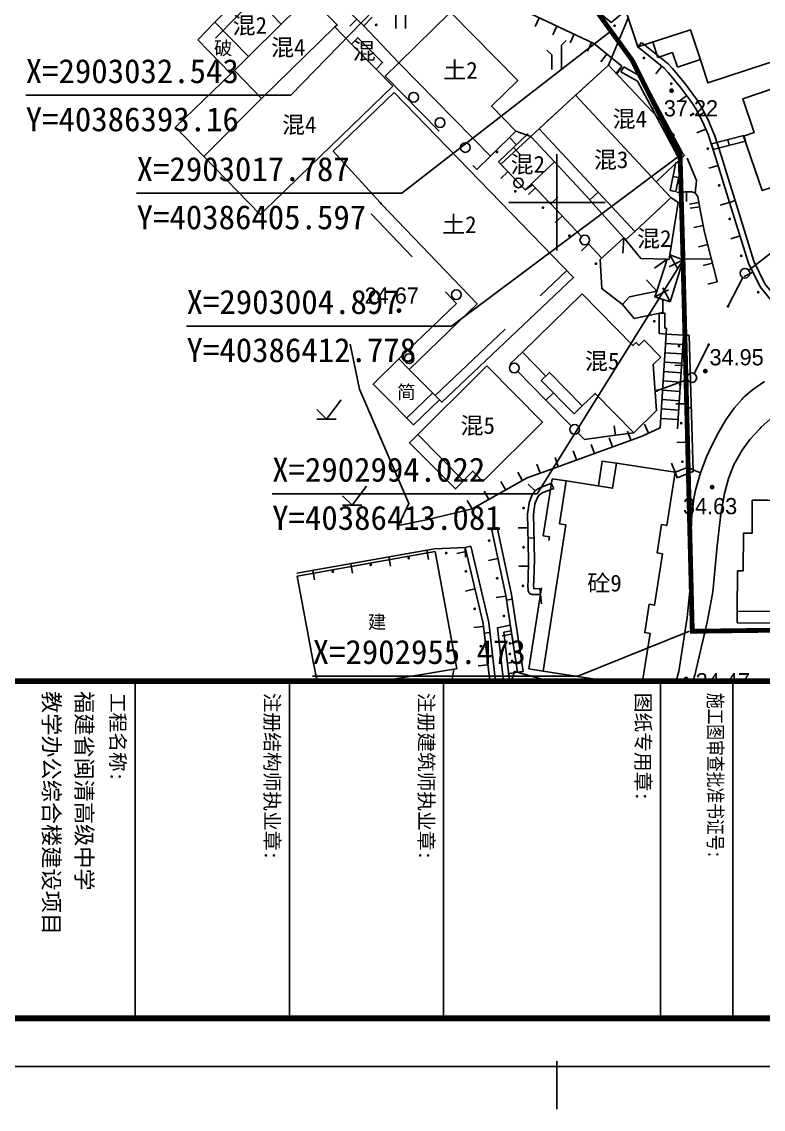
# Model space of a CAD drawing. Header units: metres. Extents: x 36500 to 80772748, y -35000 to 5806266.
# Drawn here: x 40386344.5 to 40386421.4, y 2902905.9 to 2903018.7 of the extents above; entities that cross this region are included whole.
import ezdxf
from ezdxf.enums import TextEntityAlignment as Align
from ezdxf.xclip import XClip

# ---------------------------------------------------------------- set-up
doc = ezdxf.new("R2010")
doc.units = ezdxf.units.M
doc.header["$LTSCALE"] = 10
doc.header["$XCLIPFRAME"] = 0
for name, pattern in [('2', [0]), ('213002', [0]), ('229', [1.5, 1, -0.5]), ('236', [1.5, 1, -0.5]), ('243432', [0]), ('251', [1.5, 1, -0.5]), ('DOTE', [2.42, 2, -0.2, 0.02, -0.2]), ('X1', [1.5, 1, -0.5])]:
    doc.linetypes.add(name, pattern=pattern)
for name, color, linetype in [('dx', 252, 'Continuous'), ('JZD', 7, 'Continuous'), ('PUB_TITLE', 4, 'Continuous'), ('TK', 7, 'Continuous'), ('图框', 3, 'Continuous'), ('坐标', 7, 'Continuous'), ('总平面-定位', 3, 'Continuous'), ('批量导出图层', 1, 'Continuous')]:
    doc.layers.add(name, color=color, linetype=linetype)
doc.styles.add('DMZD', font='')
doc.styles.add('HZ', font='')
doc.styles.add('JMHT', font='simhei.ttf')
doc.styles.add('JMST', font='')
doc.styles.add('JMXD', font='')
doc.styles.add('图框字型一', font='')
doc.styles.get('DMZD').set_extended_font_data('方正中等线简体')
doc.styles.get('HZ').set_extended_font_data('SimSun')
doc.styles.get('JMST').set_extended_font_data('宋体')
doc.styles.get('JMXD').set_extended_font_data('SimSun')
doc.styles.get('图框字型一').set_extended_font_data('SimSun')
doc.linetypes.add('120', pattern='A,0,[149,SSAAA.SHX,S=0.1,R=0,X=0,Y=0],-0.8', length=0.8)

# ---------------------------------------------------------------- blocks, each defined once
blk = doc.blocks.new('图框A1')
at = {"layer": '图框'}
for p, q in [((76100, 29600), (83100, 29600)), ((76100, 28100), (83100, 28100)), ((76100, 23600), (83100, 23600)), ((76100, 20400), (83100, 20400)), ((76100, 17200), (83100, 17200))]:
    blk.add_line(p, q, dxfattribs=at)
blk.add_lwpolyline([(0, 0), (84100, 0), (84100, 59400), (0, 59400)], close=True, dxfattribs=at)
at = {"layer": '图框', "const_width": 120}
blk.add_lwpolyline([(2500, 1000), (83100, 1000), (83100, 58400), (2500, 58400)], close=True, dxfattribs=at)
blk.add_lwpolyline([(76100, 58400), (76100, 1000)], dxfattribs=at)
at = {"layer": '图框', "style": '图框字型一', "width": 0.8}
blk.add_text('施工图审查批准书证号:', height=300, dxfattribs=at).set_placement((76342, 29090))
at = {"layer": '图框', "style": '图框字型一'}
for s, p in [('图纸专用章:', (76342, 27590)), ('注册建筑师执业章:', (76342, 23090)), ('注册结构师执业章:', (76342, 19890)), ('工程名称:', (76342, 16690))]:
    blk.add_text(s, height=300, dxfattribs=at).set_placement(p)
blk = doc.blocks.new('914100')
at = {"color": 0, "linetype": 'Continuous', "lineweight": -3, "flags": 128}
for points in [[(1.5, 2), (0, 0)], [(-1, 1), (0, 0)], [(-1, 0), (1, 0)]]:
    blk.add_lwpolyline(points, dxfattribs=at)
blk = doc.blocks.new('2120110')
at = {"color": 0, "style": 'JMHT'}
blk.add_text('简', height=1.4, dxfattribs=at).set_placement((0, 0), align=Align.MIDDLE_CENTER)
blk = doc.blocks.new('238400')
at = {"color": 0, "linetype": 'Continuous', "lineweight": -3}
blk.add_circle((0, 0), 0.5, dxfattribs=at)
blk = doc.blocks.new('6452110')
at = {"linetype": '2'}
h = blk.add_hatch(color=0, dxfattribs=at)
edge = h.paths.add_edge_path(flags=0)
edge.add_arc((0, 0.85), 0.15, 0, 360)
blk = doc.blocks.new('6452120')
at = {"color": 0, "linetype": 'Continuous', "flags": 128}
blk.add_lwpolyline([(0, 0), (0, 1)], dxfattribs=at)
blk = doc.blocks.new('5210030')
at = {"linetype": '2'}
h = blk.add_hatch(color=0, dxfattribs=at)
edge = h.paths.add_edge_path(flags=0)
edge.add_arc((3.85, 0), 0.15, 0, 360)
at = {"color": 0, "linetype": 'Continuous', "flags": 128}
blk.add_lwpolyline([(3.8, 0), (0.5, 0)], dxfattribs=at)
blk = doc.blocks.new('513200')
at = {"color": 0, "linetype": 'Continuous', "lineweight": -3}
blk.add_circle((0, 0), 0.5, dxfattribs=at)
blk = doc.blocks.new('gc200')
at = {"linetype": '2'}
h = blk.add_hatch(color=0, dxfattribs=at)
edge = h.paths.add_edge_path(flags=0)
edge.add_arc((0, 0), 0.25, 0, 360)
blk = doc.blocks.new('地形1')
at = {"layer": 'dx', "linetype": '2'}
h = blk.add_hatch(color=252, dxfattribs=at)
edge = h.paths.add_edge_path(flags=0)
edge.add_arc((40386405.98, 2903018.33), 0.15, 0, 360)
h = blk.add_hatch(color=252, dxfattribs=at)
edge = h.paths.add_edge_path(flags=0)
edge.add_arc((40386409.02, 2903014.98), 0.15, 0, 360)
h = blk.add_hatch(color=252, dxfattribs=at)
edge = h.paths.add_edge_path(flags=0)
edge.add_arc((40386411.86, 2903012.32), 0.15, 0, 360)
h = blk.add_hatch(color=252, dxfattribs=at)
edge = h.paths.add_edge_path(flags=0)
edge.add_arc((40386414.12, 2903009.17), 0.15, 0, 360)
h = blk.add_hatch(color=252, dxfattribs=at)
edge = h.paths.add_edge_path(flags=0)
edge.add_arc((40386415.65, 2903005.57), 0.15, 0, 360)
h = blk.add_hatch(color=252, dxfattribs=at)
edge = h.paths.add_edge_path(flags=0)
edge.add_arc((40386416.83, 2903001.76), 0.15, 0, 360)
h = blk.add_hatch(color=252, dxfattribs=at)
edge = h.paths.add_edge_path(flags=0)
edge.add_arc((40386417.92, 2902998.27), 0.15, 0, 360)
h = blk.add_hatch(color=252, dxfattribs=at)
edge = h.paths.add_edge_path(flags=0)
edge.add_arc((40386419.12, 2902994.45), 0.15, 0, 360)
h = blk.add_hatch(color=252, dxfattribs=at)
edge = h.paths.add_edge_path(flags=0)
edge.add_arc((40386420.88, 2902990.67), 0.15, 0, 360)
h = blk.add_hatch(color=252, dxfattribs=at)
edge = h.paths.add_edge_path(flags=0)
edge.add_arc((40386410.1, 2902987.66), 0.15, 0, 360)
h = blk.add_hatch(color=252, dxfattribs=at)
edge = h.paths.add_edge_path(flags=0)
edge.add_arc((40386412.66, 2902985.08), 0.15, 0, 360)
h = blk.add_hatch(color=252, dxfattribs=at)
edge = h.paths.add_edge_path(flags=0)
edge.add_arc((40386412.78, 2902981.08), 0.15, 0, 360)
h = blk.add_hatch(color=252, dxfattribs=at)
edge = h.paths.add_edge_path(flags=0)
edge.add_arc((40386412.89, 2902977.08), 0.15, 0, 360)
h = blk.add_hatch(color=252, dxfattribs=at)
edge = h.paths.add_edge_path(flags=0)
edge.add_arc((40386413.01, 2902973.08), 0.15, 0, 360)
h = blk.add_hatch(color=252, dxfattribs=at)
edge = h.paths.add_edge_path(flags=0)
edge.add_arc((40386396.54, 2902968.27), 0.15, 0, 360)
h = blk.add_hatch(color=252, dxfattribs=at)
edge = h.paths.add_edge_path(flags=0)
edge.add_arc((40386392.96, 2902964.89), 0.15, 0, 360)
h = blk.add_hatch(color=252, dxfattribs=at)
edge = h.paths.add_edge_path(flags=0)
edge.add_arc((40386396.53, 2902964.2), 0.15, 0, 360)
h = blk.add_hatch(color=252, dxfattribs=at)
edge = h.paths.add_edge_path(flags=0)
edge.add_arc((40386384.62, 2902963.06), 0.15, 0, 360)
h = blk.add_hatch(color=252, dxfattribs=at)
edge = h.paths.add_edge_path(flags=0)
edge.add_arc((40386388.51, 2902963.6), 0.15, 0, 360)
h = blk.add_hatch(color=252, dxfattribs=at)
edge = h.paths.add_edge_path(flags=0)
edge.add_arc((40386380.68, 2902962.37), 0.15, 0, 360)
h = blk.add_hatch(color=252, dxfattribs=at)
edge = h.paths.add_edge_path(flags=0)
edge.add_arc((40386376.74, 2902961.67), 0.15, 0, 360)
h = blk.add_hatch(color=252, dxfattribs=at)
edge = h.paths.add_edge_path(flags=0)
edge.add_arc((40386390.55, 2902961.7), 0.15, 0, 360)
h = blk.add_hatch(color=252, dxfattribs=at)
edge = h.paths.add_edge_path(flags=0)
edge.add_arc((40386393.79, 2902960.98), 0.15, 0, 360)
h = blk.add_hatch(color=252, dxfattribs=at)
edge = h.paths.add_edge_path(flags=0)
edge.add_arc((40386396.47, 2902960.19), 0.15, 0, 360)
h = blk.add_hatch(color=252, dxfattribs=at)
edge = h.paths.add_edge_path(flags=0)
edge.add_arc((40386391.46, 2902957.81), 0.15, 0, 360)
h = blk.add_hatch(color=252, dxfattribs=at)
edge = h.paths.add_edge_path(flags=0)
edge.add_arc((40386394.5, 2902957.07), 0.15, 0, 360)
h = blk.add_hatch(color=252, dxfattribs=at)
edge = h.paths.add_edge_path(flags=0)
edge.add_arc((40386392.1, 2902953.93), 0.15, 0, 360)
h = blk.add_hatch(color=252, dxfattribs=at)
edge = h.paths.add_edge_path(flags=0)
edge.add_arc((40386395.12, 2902954.22), 0.15, 0, 360)
h = blk.add_hatch(color=252, dxfattribs=at)
edge = h.paths.add_edge_path(flags=0)
edge.add_arc((40386395.11, 2902953.12), 0.15, 0, 360)
h = blk.add_hatch(color=252, dxfattribs=at)
edge = h.paths.add_edge_path(flags=0)
edge.add_arc((40386395.58, 2902950.25), 0.15, 0, 360)
at = {"layer": 'dx', "color": 252, "linetype": 'Continuous', "lineweight": -3, "flags": 128}
for points in [[(40386407.22, 2903019.97), (40386405.61, 2903018.67), (40386402.43, 2903021.32), (40386400.94, 2903022.24), (40386391.38, 2903030.45), (40386392.64, 2903032.17), (40386392.63, 2903032.61), (40386377.33, 2903048.29)], [(40386406.73, 2903014.12), (40386403.81, 2903016.49), (40386396.63, 2903019.88), (40386389.19, 2903022.39), (40386386.63, 2903022.56), (40386384.89, 2903022.02), (40386383.41, 2903021.9)], [(40386380.83, 2903019.22), (40386379.96, 2903018.31), (40386376.74, 2903021.41)], [(40386383.28, 2903018.05), (40386383.28, 2903019.55)], [(40386384.28, 2903018.05), (40386384.28, 2903020.55)], [(40386398.17, 2903019.15), (40386397.75, 2903018.25)], [(40386407.42, 2903019.23), (40386405.34, 2903014.23), (40386398.95, 2903008.39)], [(40386399.98, 2903018.3), (40386399.56, 2903017.39)], [(40386401.79, 2903017.44), (40386401.36, 2903016.54)], [(40386400.96, 2903016.8), (40386400.46, 2903016.3)], [(40386400.46, 2903013.8), (40386400.46, 2903016.3)], [(40386403.6, 2903016.59), (40386403.17, 2903015.69)], [(40386408.39, 2903016.13), (40386408.77, 2903016.59)], [(40386417.91, 2903000), (40386417.18, 2903002.33), (40386416.5, 2903004.58), (40386415.76, 2903006.82), (40386415.73, 2903006.91), (40386415.71, 2903006.97), (40386415.1, 2903008.39), (40386414.37, 2903009.76), (40386414.34, 2903009.82), (40386413.99, 2903010.37), (40386412.87, 2903011.9), (40386411.53, 2903013.48), (40386411.47, 2903013.55), (40386411.12, 2903013.93), (40386408.39, 2903016.13)], [(40386418.48, 2903000.18), (40386417.75, 2903002.51), (40386417.07, 2903004.77), (40386416.33, 2903007.02), (40386416.29, 2903007.12), (40386416.26, 2903007.2), (40386415.64, 2903008.65), (40386414.89, 2903010.06), (40386414.85, 2903010.13), (40386414.48, 2903010.71), (40386413.34, 2903012.27), (40386411.98, 2903013.88), (40386411.91, 2903013.96), (40386411.53, 2903014.37), (40386408.77, 2903016.59)], [(40386399.46, 2903015.3), (40386398.96, 2903015.8)], [(40386399.46, 2903013.8), (40386399.46, 2903015.3)], [(40386405.18, 2903015.38), (40386404.55, 2903014.6)], [(40386406.73, 2903014.12), (40386406.1, 2903013.34)], [(40386406.94, 2903014.08), (40386406.64, 2903013.56)], [(40386413.04, 2903005.11), (40386408.8, 2903013.01), (40386406.94, 2903014.08)], [(40386410.89, 2903014.12), (40386410.26, 2903013.34)], [(40386412.51, 2903004.83), (40386408.35, 2903012.58), (40386406.64, 2903013.56)], [(40386413.47, 2903011.08), (40386412.67, 2903010.49)], [(40386444.58, 2903010.13), (40386446.84, 2903011.01), (40386449.38, 2903003.06), (40386449.46, 2903000.59), (40386449.32, 2903000), (40386448.66, 2902997.17), (40386447.61, 2902995.15), (40386444.14, 2902991.69), (40386440.91, 2902989.82), (40386435.74, 2902988.02), (40386429.47, 2902985.85), (40386427.88, 2902985.8), (40386425.58, 2902986.57), (40386423.67, 2902988.04), (40386421.07, 2902991.22), (40386419.89, 2902993.67), (40386417.91, 2903000)], [(40386414.75, 2903009.05), (40386415.28, 2903009.33)], [(40386444.8, 2903009.57), (40386446.46, 2903010.22), (40386448.79, 2903002.96), (40386448.86, 2903000.65), (40386448.74, 2903000.14), (40386448.09, 2902997.38), (40386447.12, 2902995.51), (40386443.77, 2902992.17), (40386440.66, 2902990.37), (40386435.54, 2902988.59), (40386429.36, 2902986.44), (40386427.97, 2902986.4), (40386425.86, 2902987.11), (40386424.09, 2902988.48), (40386421.58, 2902991.55), (40386420.44, 2902993.89), (40386418.48, 2903000.18)], [(40386395.49, 2903005.68), (40386397.02, 2903007.13)], [(40386415.43, 2903007.6), (40386414.52, 2903007.21)], [(40386416.05, 2903006.08), (40386419.4, 2903006.94)], [(40386416.2, 2903005.5), (40386416.05, 2903006.08)], [(40386416.2, 2903005.5), (40386419.55, 2903006.36)], [(40386419.55, 2903006.36), (40386419.4, 2903006.94)], [(40386395.69, 2903002.36), (40386393.94, 2903004.2), (40386395.49, 2903005.68)], [(40386395.49, 2903005.68), (40386396.18, 2903004.95)], [(40386413.04, 2903005.11), (40386412.51, 2903004.83)], [(40386411.74, 2903001.24), (40386412.32, 2903004.14)], [(40386412.91, 2903004.02), (40386412.32, 2903004.14)], [(40386412.33, 2903001.13), (40386412.91, 2903004.02)], [(40386416.73, 2903003.82), (40386415.77, 2903003.53)], [(40386399.35, 2902999.83), (40386399.2, 2903000), (40386397.47, 2903001.83), (40386396.7, 2903001.3), (40386396.33, 2903001.68)], [(40386399.35, 2902999.83), (40386400.08, 2903000.52)], [(40386412.33, 2903001.13), (40386411.74, 2903001.24)], [(40386414.72, 2903000), (40386414.6, 2903000.59), (40386414.42, 2903000.9), (40386414.36, 2903000.96), (40386414.35, 2903000.96), (40386414.32, 2903000.99), (40386413.99, 2903001.1), (40386413.32, 2903001.09), (40386412.45, 2903001.02), (40386412.43, 2903001.02)], [(40386413.43, 2903001.09), (40386413.45, 2903000.09)], [(40386402.57, 2902996.43), (40386399.35, 2902999.83)], [(40386414.72, 2903000), (40386413.74, 2902999.8)], [(40386414.81, 2902999.55), (40386413.82, 2902999.4)], [(40386416.63, 2902991.76), (40386416.59, 2902991.91), (40386415.31, 2902996.9), (40386414.88, 2902999.03), (40386414.8, 2902999.57), (40386414.8, 2902999.63), (40386414.72, 2903000)], [(40386417.91, 2903000), (40386416.95, 2902999.7)], [(40386417.91, 2903000), (40386418.48, 2903000.18)], [(40386417.91, 2903000), (40386418.48, 2903000.18)], [(40386421.53, 2902981.42), (40386420.29, 2902980.54), (40386419.43, 2902979.8), (40386419.3, 2902979.67), (40386419.2, 2902979.57), (40386418.4, 2902978.65), (40386417.52, 2902977.42), (40386416.61, 2902975.87), (40386415.75, 2902974.11), (40386415.64, 2902973.86), (40386415.6, 2902973.77), (40386414.9, 2902971.92), (40386414.38, 2902970.13), (40386414.21, 2902969.27), (40386414.19, 2902969.17), (40386414.16, 2902968.99), (40386413.96, 2902967.14), (40386413.89, 2902964.15), (40386413.82, 2902960.02), (40386413.81, 2902959.83), (40386413.8, 2902959.66), (40386413.5, 2902956.92), (40386412.64, 2902951.3)], [(40386415.17, 2902997.58), (40386414.19, 2902997.38)], [(40386404.66, 2902994.22), (40386403.21, 2902995.75)], [(40386406.85, 2902994.72), (40386406.93, 2902996.32)], [(40386419, 2902996.51), (40386418.04, 2902996.21)], [(40386415.64, 2902995.64), (40386414.67, 2902995.39)], [(40386410.11, 2902993.17), (40386411.42, 2902994.09)], [(40386411.65, 2902993.32), (40386413.08, 2902994.02)], [(40386412.51, 2902993.15), (40386411.7, 2902994.54)], [(40386416.13, 2902993.7), (40386415.16, 2902993.45)], [(40386420.33, 2902992.75), (40386419.43, 2902992.31)], [(40386409.29, 2902991.97), (40386410.36, 2902990.79)], [(40386416.63, 2902991.76), (40386415.67, 2902991.5)], [(40386411.59, 2902990.92), (40386410.17, 2902990.19)], [(40386410.99, 2902991.11), (40386411.73, 2902989.69)], [(40386422.13, 2902977.5), (40386421.2, 2902976.66), (40386421.07, 2902976.54), (40386421, 2902976.47), (40386420.01, 2902975.37), (40386419.2, 2902974.26), (40386418.51, 2902973.08), (40386418.43, 2902972.92), (40386418.39, 2902972.84), (40386418.28, 2902972.59), (40386417.79, 2902971.34), (40386417.37, 2902969.78), (40386416.99, 2902967.64), (40386416.64, 2902964.34), (40386416.21, 2902959.92), (40386416.17, 2902959.65), (40386416.13, 2902959.38), (40386416.1, 2902959.2), (40386415.57, 2902956.42), (40386414.29, 2902950.92), (40386414.25, 2902950.75)], [(40386410.59, 2902988.48), (40386411.19, 2902988.49)], [(40386411.33, 2902986.33), (40386410.62, 2902986.38), (40386410.59, 2902988.48)], [(40386411.37, 2902986.93), (40386411.21, 2902986.94), (40386411.19, 2902988.49)], [(40386411.33, 2902986.33), (40386411.37, 2902986.93)], [(40386410.71, 2902976.6), (40386411.33, 2902986.33)], [(40386411.33, 2902986.33), (40386411.26, 2902985.33)], [(40386411.33, 2902986.33), (40386413.13, 2902986.21)], [(40386412.26, 2902971.98), (40386413.53, 2902972.46), (40386413.13, 2902986.21)], [(40386412.47, 2902971.42), (40386414.14, 2902972.05), (40386413.73, 2902986.23)], [(40386412.51, 2902976.49), (40386413.13, 2902986.21)], [(40386413.13, 2902986.21), (40386413.73, 2902986.23)], [(40386396.42, 2902984.46), (40386395.16, 2902983.23), (40386395.27, 2902983.11)], [(40386411.27, 2902985.36), (40386413.07, 2902985.24)], [(40386411.14, 2902983.41), (40386412.94, 2902983.3)], [(40386411.21, 2902984.38), (40386413, 2902984.27)], [(40386395.87, 2902982.5), (40386398.86, 2902979.46)], [(40386411.08, 2902982.44), (40386412.88, 2902982.32)], [(40386413.22, 2902983.09), (40386412.22, 2902983.06)], [(40386411.02, 2902981.47), (40386412.82, 2902981.35)], [(40386398.86, 2902979.46), (40386399.57, 2902980.17)], [(40386410.96, 2902980.49), (40386412.76, 2902980.38)], [(40386398.86, 2902979.46), (40386401.54, 2902976.73)], [(40386410.9, 2902979.52), (40386412.69, 2902979.41)], [(40386413.34, 2902979.09), (40386412.34, 2902979.07)], [(40386410.84, 2902978.55), (40386412.63, 2902978.43)], [(40386413.35, 2902978.66), (40386413.95, 2902978.67)], [(40386391.19, 2902968.18), (40386396.91, 2902971.39), (40386399.43, 2902972.32), (40386408.83, 2902975.74), (40386410.71, 2902976.6)], [(40386406.07, 2902975.82), (40386405.94, 2902976.81)], [(40386409.51, 2902976.05), (40386409.1, 2902976.96)], [(40386410.77, 2902977.57), (40386412.57, 2902977.46)], [(40386402.14, 2902976.12), (40386402.85, 2902975.4), (40386406.07, 2902975.82)], [(40386405.78, 2902974.63), (40386405.43, 2902975.57)], [(40386406.07, 2902975.82), (40386407.97, 2902976.07)], [(40386407.66, 2902975.31), (40386407.31, 2902976.25)], [(40386403.9, 2902973.94), (40386403.56, 2902974.88)], [(40386413.45, 2902975.1), (40386412.45, 2902975.07)], [(40386400.14, 2902972.58), (40386399.8, 2902973.52)], [(40386402.02, 2902973.26), (40386401.68, 2902974.2)], [(40386398.26, 2902971.89), (40386397.91, 2902972.82)], [(40386412.26, 2902971.98), (40386411.9, 2902972.91)], [(40386394.68, 2902970.14), (40386394.19, 2902971.01)], [(40386396.42, 2902971.11), (40386395.93, 2902971.99)], [(40386412.26, 2902971.98), (40386412.47, 2902971.42)], [(40386392.93, 2902969.16), (40386392.44, 2902970.03)], [(40386398.28, 2902959.31), (40386398.22, 2902959.3), (40386397.43, 2902959.29), (40386397.16, 2902959.41), (40386397.14, 2902959.44), (40386397.11, 2902959.46), (40386397, 2902959.68), (40386396.97, 2902960.26), (40386397, 2902960.68), (40386397, 2902960.7), (40386397.01, 2902960.79), (40386397.06, 2902962.91), (40386397.03, 2902964.46), (40386397.03, 2902964.53), (40386397.02, 2902964.62), (40386396.96, 2902967.64), (40386397.1, 2902968.76), (40386397.12, 2902968.85), (40386397.14, 2902968.9), (40386397.39, 2902969.58), (40386397.7, 2902970.03), (40386397.77, 2902970.09), (40386397.78, 2902970.1), (40386397.82, 2902970.14), (40386398.28, 2902970.41), (40386399.38, 2902970.83), (40386399.41, 2902970.84)], [(40386397.73, 2902970.05), (40386397.03, 2902970.76)], [(40386398.22, 2902959.91), (40386398.18, 2902959.9), (40386397.59, 2902959.89), (40386397.57, 2902960.26), (40386397.6, 2902960.63), (40386397.6, 2902960.65), (40386397.61, 2902960.76), (40386397.66, 2902962.91), (40386397.63, 2902964.47), (40386397.63, 2902964.55), (40386397.62, 2902964.63), (40386397.56, 2902967.61), (40386397.69, 2902968.66), (40386397.7, 2902968.7), (40386397.71, 2902968.72), (40386397.93, 2902969.3), (40386398.16, 2902969.64), (40386398.18, 2902969.65), (40386398.54, 2902969.87), (40386399.61, 2902970.27), (40386399.66, 2902970.3)], [(40386399.41, 2902970.84), (40386399.66, 2902970.3)], [(40386391.19, 2902968.18), (40386390.7, 2902969.06)], [(40386393.21, 2902966.14), (40386393.8, 2902966.26)], [(40386395.91, 2902951.22), (40386394.68, 2902959.2), (40386393.21, 2902966.14)], [(40386396.5, 2902951.31), (40386395.27, 2902959.31), (40386393.8, 2902966.26)], [(40386396.99, 2902966.22), (40386395.99, 2902966.2)], [(40386390.48, 2902964.17), (40386387.3, 2902964.05), (40386373, 2902961.51)], [(40386390.48, 2902964.17), (40386391.07, 2902964.31)], [(40386390.49, 2902929.97), (40386392.89, 2902937.01), (40386391.05, 2902937.59), (40386393.22, 2902948.56), (40386392.33, 2902956.28), (40386390.48, 2902964.17)], [(40386390.48, 2902964.17), (40386390.52, 2902963.18)], [(40386391.06, 2902929.78), (40386393.66, 2902937.39), (40386391.75, 2902938), (40386393.83, 2902948.53), (40386392.92, 2902956.38), (40386391.07, 2902964.31)], [(40386397.01, 2902965.15), (40386397.61, 2902965.17)], [(40386382.56, 2902963.21), (40386382.74, 2902962.22)], [(40386386.5, 2902963.91), (40386386.67, 2902962.92)], [(40386390.58, 2902963.77), (40386389.61, 2902963.54)], [(40386393.87, 2902963.04), (40386392.89, 2902962.83)], [(40386378.62, 2902962.51), (40386378.8, 2902961.52)], [(40386397.05, 2902962.22), (40386396.05, 2902962.24)], [(40386374.68, 2902961.81), (40386374.86, 2902960.82)], [(40386391.49, 2902959.87), (40386390.52, 2902959.64)], [(40386398.28, 2902959.31), (40386398.22, 2902959.91)], [(40386394.69, 2902959.13), (40386393.7, 2902958.98)], [(40386394.75, 2902958.71), (40386395.35, 2902958.81)], [(40386398.28, 2902959.31), (40386398.38, 2902958.32)], [(40386392.37, 2902955.97), (40386391.37, 2902955.86)], [(40386392.45, 2902955.29), (40386393.04, 2902955.36)], [(40386395.13, 2902956.11), (40386393.82, 2902955.85), (40386394.53, 2902949.74)], [(40386395.3, 2902955.17), (40386394.31, 2902955.02)], [(40386395.25, 2902955.52), (40386394.48, 2902955.37), (40386395.13, 2902949.81)], [(40386395.25, 2902955.52), (40386395.13, 2902956.11)], [(40386395.25, 2902955.52), (40386395.43, 2902954.54)], [(40386392.82, 2902952), (40386391.83, 2902951.88)], [(40386394.85, 2902952.17), (40386395.84, 2902952.29)], [(40386395.91, 2902951.22), (40386394.92, 2902951.07)], [(40386395.91, 2902951.22), (40386396.5, 2902951.31)], [(40386412.64, 2902951.3), (40386412.62, 2902951.21), (40386411.6, 2902947.39), (40386411.44, 2902946.86), (40386411.39, 2902946.69), (40386410.44, 2902943.99), (40386408.65, 2902939.5), (40386408.24, 2902938.5), (40386408.17, 2902938.34), (40386405.5, 2902931.85), (40386404.94, 2902930.33), (40386404.88, 2902930.16), (40386404.83, 2902930.02), (40386403.96, 2902927.24), (40386403.28, 2902924.56), (40386403.02, 2902923.14), (40386402.99, 2902922.93), (40386402.73, 2902920.47), (40386402.27, 2902913.04), (40386402.25, 2902912.84), (40386402.24, 2902912.79), (40386402.23, 2902912.69), (40386402.23, 2902912.68), (40386402.22, 2902912.62), (40386401.73, 2902909.36)], [(40386414.25, 2902950.75), (40386414.22, 2902950.66), (40386412.85, 2902947.12), (40386412.61, 2902946.42), (40386412.59, 2902946.37), (40386412.1, 2902944.9), (40386412.1, 2902944.89), (40386412.08, 2902944.84), (40386411.68, 2902943.82), (40386411.68, 2902943.8), (40386411.64, 2902943.69), (40386410.91, 2902941.46), (40386409.88, 2902938.03), (40386409.84, 2902937.91), (40386409.78, 2902937.74), (40386408.8, 2902935.24), (40386406.68, 2902930.12), (40386406.5, 2902929.62), (40386406.45, 2902929.49), (40386405.65, 2902926.94), (40386404.96, 2902924.23), (40386404.7, 2902922.85), (40386404.67, 2902922.65), (40386404.42, 2902920.22), (40386403.97, 2902912.88), (40386403.94, 2902912.68), (40386403.94, 2902912.63), (40386403.92, 2902912.48), (40386403.92, 2902912.46), (40386403.91, 2902912.39), (40386403.42, 2902909.17), (40386403.41, 2902909.11)]]:
    blk.add_lwpolyline(points, dxfattribs=at)
for points in [[(40386436.95, 2903022.24), (40386437.81, 2903019.66), (40386425.31, 2903015.53), (40386421.76, 2903014.4), (40386415.67, 2903012.39), (40386415.03, 2903014.39), (40386413.85, 2903017.92), (40386408.39, 2903016.13), (40386407.26, 2903019.56), (40386435.96, 2903029.02), (40386436.9, 2903026.2), (40386437.49, 2903024.4), (40386436.36, 2903024.03)], [(40386374.29, 2903021.37), (40386371.4, 2903018.51), (40386367.9, 2903022.15), (40386370.75, 2903025.06)], [(40386367.9, 2903022.15), (40386371.4, 2903018.51), (40386367.98, 2903015.13), (40386364.52, 2903018.69)], [(40386366.53, 2903013.7), (40386367.98, 2903015.13), (40386371.4, 2903018.51), (40386374.29, 2903021.37), (40386377.21, 2903018.41), (40386376.97, 2903018.21), (40386369.35, 2903010.77)], [(40386383.59, 2903014.48), (40386388.95, 2903019.74), (40386395.93, 2903012.64), (40386393.21, 2903009.97), (40386395.75, 2903007.39), (40386393.1, 2903004.8)], [(40386376.97, 2903018.21), (40386378.7, 2903016.43), (40386381.23, 2903013.84), (40386382.96, 2903012.07), (40386374.42, 2903003.78), (40386370.52, 2903000), (40386369.21, 2902998.73), (40386363.35, 2903004.77), (40386369.35, 2903010.77)], [(40386381.23, 2903013.84), (40386378.7, 2903016.43), (40386379.33, 2903017.08), (40386381.91, 2903014.53)], [(40386410.3, 2903002.14), (40386401.94, 2903011.12), (40386405.34, 2903014.23), (40386412.18, 2903006.97), (40386411.71, 2903006.54), (40386413.25, 2903004.89)], [(40386366.53, 2903013.7), (40386369.35, 2903010.77), (40386363.35, 2903004.77), (40386360.42, 2903007.8), (40386366.17, 2903013.35)], [(40386426, 2903013.02), (40386426.8, 2903010.68), (40386428.17, 2903011.14), (40386430.14, 2903005.31), (40386431.82, 2903000.33), (40386430.85, 2903000), (40386423.73, 2902997.58), (40386422.37, 2903001.58), (40386421.3, 2903001.22), (40386419.37, 2903006.87), (40386420.46, 2903007.24), (40386419.28, 2903010.73)], [(40386383.12, 2903011.39), (40386394.16, 2903000), (40386401.72, 2902992.2), (40386388.06, 2902979.25), (40386387.82, 2902979.5), (40386384.67, 2902982.66), (40386391.71, 2902989.47), (40386381.81, 2902999.82), (40386381.64, 2903000), (40386376.79, 2903005.31)], [(40386408.07, 2902996.99), (40386405.27, 2903000), (40386404.29, 2903001.06), (40386403.41, 2903000.25), (40386399.74, 2903004.19), (40386397.29, 2903006.84), (40386401.94, 2903011.12), (40386410.3, 2903002.14), (40386411.83, 2903000.49), (40386411.31, 2903000)], [(40386397.29, 2903006.84), (40386399.74, 2903004.19), (40386396.7, 2903001.3), (40386394.18, 2903003.95)], [(40386411.42, 2902994.09), (40386408.7, 2902994.18), (40386407.37, 2902995.82), (40386407.12, 2902996.1), (40386408.07, 2902996.99), (40386411.31, 2903000), (40386411.83, 2903000.49), (40386412.58, 2903000), (40386411.7, 2902994.54), (40386411.63, 2902994.08)], [(40386410.36, 2902990.79), (40386411.42, 2902994.09), (40386408.7, 2902994.18), (40386407.37, 2902995.82), (40386406.93, 2902996.32), (40386404.5, 2902994.07), (40386404.64, 2902991.05), (40386406.81, 2902989.4), (40386407.54, 2902990.19)], [(40386411.73, 2902989.69), (40386413.08, 2902994.02), (40386411.7, 2902994.54), (40386411.63, 2902994.08), (40386411.42, 2902994.09), (40386410.36, 2902990.79), (40386410.17, 2902990.19)], [(40386402.61, 2902990.52), (40386407.89, 2902985.13), (40386408.22, 2902985.45), (40386408.5, 2902985.15), (40386409.05, 2902985.69), (40386410.77, 2902983.93), (40386409.98, 2902983.16), (40386410.33, 2902978.38), (40386407.97, 2902976.07), (40386403.95, 2902980.17), (40386402.63, 2902978.87), (40386399.23, 2902982.35), (40386398.85, 2902981.97), (40386396.42, 2902984.46)], [(40386384.67, 2902982.66), (40386387.82, 2902979.5), (40386385.12, 2902976.91), (40386381.99, 2902980.06), (40386380.93, 2902981.12), (40386383.58, 2902983.76)], [(40386392.71, 2902983.03), (40386398.51, 2902977.19), (40386392.31, 2902971.03), (40386391.26, 2902972.1), (40386389.46, 2902970.26), (40386384.7, 2902975.05)], [(40386398.56, 2902951.34), (40386408.8, 2902949.75), (40386409.66, 2902955.25), (40386409.11, 2902955.34), (40386409.57, 2902958.29), (40386410.11, 2902958.2), (40386410.94, 2902963.52), (40386410.4, 2902963.61), (40386410.85, 2902966.56), (40386411.4, 2902966.47), (40386412.26, 2902971.98), (40386406.19, 2902972.92), (40386405.78, 2902970.33), (40386400.97, 2902971.08), (40386400.28, 2902966.63), (40386400.92, 2902966.53)], [(40386426.16, 2902965.74), (40386426.13, 2902962.67), (40386424.8, 2902962.68), (40386424.78, 2902960.55), (40386427.6, 2902960.53), (40386427.58, 2902957.49), (40386423.29, 2902957.53), (40386418.71, 2902957.57), (40386418.74, 2902961.75), (40386419.32, 2902961.75), (40386419.36, 2902965.67), (40386420.24, 2902965.66), (40386420.27, 2902969.08), (40386421.83, 2902969.07), (40386425.14, 2902969.04), (40386425.11, 2902965.75)], [(40386399.85, 2902946.05), (40386394.44, 2902947.65), (40386395.6, 2902951.31), (40386401.32, 2902949.7)]]:
    blk.add_lwpolyline(points, close=True, dxfattribs=at)
at = {"layer": 'dx', "color": 252, "linetype": '229', "lineweight": -3, "flags": 128}
for points in [[(40386371.58, 2903024.19), (40386363.57, 2903016.01)], [(40386409.95, 2903016.64), (40386410.47, 2903015.04), (40386411.99, 2903015.54), (40386412.5, 2903014.02), (40386414.89, 2903014.81)], [(40386404.29, 2903001.06), (40386398.16, 2903007.64)], [(40386403.41, 2903000.24), (40386406.93, 2902996.32)], [(40386387.36, 2902979.96), (40386401.03, 2902992.93)], [(40386402.63, 2902978.87), (40386401.77, 2902978.04), (40386398.37, 2902981.51), (40386399.23, 2902982.35)], [(40386384.43, 2902977.63), (40386387.11, 2902980.21)], [(40386385.55, 2902975.9), (40386390.31, 2902971.1)], [(40386406.19, 2902972.92), (40386404.7, 2902973.15), (40386404.3, 2902970.56)], [(40386398.56, 2902951.34), (40386397.08, 2902951.57), (40386399.21, 2902965.28), (40386398.56, 2902965.38), (40386399.49, 2902971.31), (40386400.97, 2902971.08)], [(40386418.71, 2902957.57), (40386418.7, 2902956.37), (40386423.28, 2902956.33), (40386423.29, 2902957.53)]]:
    blk.add_lwpolyline(points, dxfattribs=at)
at = {"layer": 'dx', "color": 252, "linetype": 'X1', "lineweight": -3, "flags": 128}
blk.add_lwpolyline([(40386366.53, 2903013.7), (40386366.17, 2903013.35), (40386362.74, 2903016.88), (40386364.52, 2903018.69), (40386367.98, 2903015.13)], close=True, dxfattribs=at)
at = {"layer": 'dx', "color": 252, "linetype": '120', "lineweight": -3, "flags": 128}
for points in [[(40386379.96, 2903018.31), (40386383.59, 2903014.48)], [(40386406.73, 2903014.12), (40386406.24, 2903013.37)], [(40386395.75, 2903007.39), (40386397.29, 2903006.84)], [(40386414.35, 2903000.96), (40386414.48, 2903002.26), (40386413.52, 2903004.59)], [(40386412.81, 2902994.12), (40386416.03, 2902994.09)], [(40386383.55, 2902966.44), (40386384.64, 2902968.74), (40386379.51, 2902980.61), (40386378.53, 2902985.27)], [(40386414.9, 2902971.92), (40386413.53, 2902972.46)], [(40386383.55, 2902966.44), (40386386.46, 2902967.04), (40386391.19, 2902968.18)]]:
    blk.add_lwpolyline(points, dxfattribs=at)
at = {"layer": 'dx', "color": 252, "linetype": '236', "lineweight": -3, "flags": 128}
for points in [[(40386383.59, 2903014.48), (40386382.16, 2903013.08), (40386391.68, 2903003.4), (40386393.1, 2903004.8)], [(40386383.58, 2902983.76), (40386389.59, 2902989.51), (40386380.72, 2902998.79)]]:
    blk.add_lwpolyline(points, dxfattribs=at)
at = {"layer": 'dx', "color": 252, "linetype": '243432', "lineweight": -3, "flags": 128}
for points in [[(40386410.41, 2903010.01), (40386409.89, 2903009.72)], [(40386416.2, 2903005.5), (40386416.05, 2903006.08)], [(40386417.87, 2903005.93), (40386417.72, 2903006.51)], [(40386413.04, 2903005.11), (40386412.51, 2903004.83)], [(40386412.62, 2903002.57), (40386412.03, 2903002.69)], [(40386412.33, 2903001.13), (40386411.74, 2903001.24)]]:
    blk.add_lwpolyline(points, dxfattribs=at)
at = {"layer": 'dx', "color": 252, "linetype": '251', "lineweight": -3, "flags": 128}
blk.add_lwpolyline([(40386410.98, 2902989.93), (40386410.99, 2902988.56), (40386408, 2902987.95), (40386406.81, 2902989.4)], dxfattribs=at)
at = {"layer": 'dx', "color": 252, "linetype": '213002', "lineweight": -3, "flags": 128}
for points in [[(40386375.36, 2902949.23), (40386374.7, 2902952.32), (40386373.05, 2902961.21), (40386387.35, 2902963.75), (40386389.6, 2902951.59), (40386389.3, 2902951.54)], [(40386375.36, 2902949.23), (40386389.3, 2902951.54), (40386387.78, 2902941.86), (40386378.58, 2902938.28)]]:
    blk.add_lwpolyline(points, close=True, dxfattribs=at)
at = {"layer": 'dx', "color": 252, "linetype": 'Continuous', "lineweight": -3}
for centre in [(40386396.01, 2903002.02), (40386402.89, 2902996.09), (40386395.57, 2902982.81), (40386401.84, 2902976.43)]:
    blk.add_circle(centre, 0.5, dxfattribs=at)
at = {"layer": 'dx', "color": 252}
for name, p, rotation in [('6452120', (40386379.22, 2903019.02), 136.0010327495512), ('6452110', (40386380.63, 2903019.01), 226.1116640186143), ('6452120', (40386395.81, 2903005.98), 43.57972830216622), ('6452110', (40386394.36, 2903004.61), 43.57972830216622), ('6452120', (40386394.91, 2903003.18), 133.5842386110207), ('6452120', (40386397.79, 2903001.49), 133.3900564458987), ('6452110', (40386396.29, 2903001.73), 133.5842386110207), ('6452110', (40386399.17, 2903000.03), 133.3900564458987), ('6452120', (40386400.54, 2902998.58), 133.3901931918269), ('6452110', (40386401.91, 2902997.13), 133.3901931918269), ('6452120', (40386403.29, 2902995.67), 133.3901931918269), ('5210030', (40386419.5, 2902992.64), 37.6045726590893), ('6452110', (40386404.66, 2902994.22), 133.3901931918269), ('513200', (40386419.5, 2902992.64), 230.3444140072997), ('5210030', (40386419.5, 2902992.64), 243.0842741285746), ('5210030', (40386414, 2902981.79), 63.08426550415165), ('513200', (40386414, 2902981.79), 221.7063831049017), ('5210030', (40386414, 2902981.79), 200.328492202155)]:
    blk.add_blockref(name, p, dxfattribs=dict(at, rotation=rotation))
for name, p in [('gc200', (40386411.89, 2903011.59)), ('238400', (40386385.13, 2903010.91)), ('238400', (40386387.87, 2903008.27)), ('238400', (40386390.49, 2903005.69)), ('238400', (40386389.57, 2902990.41)), ('gc200', (40386383.61, 2902988.76)), ('238400', (40386384.66, 2902983.78)), ('gc200', (40386415.39, 2902982.48)), ('2120110', (40386384.37, 2902980.31)), ('914100', (40386376.1, 2902977.51)), ('914100', (40386378.74, 2902968.55)), ('gc200', (40386416.1, 2902970.44)), ('gc200', (40386413.4, 2902950.53))]:
    blk.add_blockref(name, p, dxfattribs=at)
for s, height, style, p in [('混2', 1.75, 'JMXD', (40386368.13, 2903018.37)), ('破', 1.4, 'JMXD', (40386365.36, 2903016.01)), ('混4', 1.75, 'JMXD', (40386372.12, 2903016.09)), ('混', 1.75, 'JMXD', (40386380, 2903015.72)), ('土2', 1.75, 'JMXD', (40386389.99, 2903013.71)), ('混4', 1.75, 'JMXD', (40386407.56, 2903008.67)), ('混4', 1.75, 'JMXD', (40386373.26, 2903008.06)), ('混2', 1.75, 'JMXD', (40386396.97, 2903003.95)), ('混3', 1.75, 'JMXD', (40386405.62, 2903004.43)), ('土2', 1.75, 'JMXD', (40386389.87, 2902997.69)), ('混2', 1.75, 'JMXD', (40386410.1, 2902996.25)), ('混5', 1.75, 'JMXD', (40386404.69, 2902983.53)), ('混5', 1.75, 'JMXD', (40386391.78, 2902976.84)), ('砼9', 1.75, 'JMXD', (40386404.94, 2902960.48)), ('建', 1.4, 'JMST', (40386381.33, 2902956.45))]:
    blk.add_text(s, height=height, dxfattribs=dict(at, style=style)).set_placement(p, align=Align.MIDDLE_CENTER)
at = {"layer": 'dx', "color": 252, "style": 'DMZD'}
for s, p in [('37.22', (40386411.09, 2903010.6)), ('24.67', (40386380.05, 2902991.17)), ('34.95', (40386415.83, 2902984.76)), ('34.63', (40386413.08, 2902969.31)), ('34.47', (40386414.4, 2902951.13))]:
    blk.add_text(s, height=1.68, dxfattribs=at).set_placement(p, align=Align.TOP_LEFT)
blk = doc.blocks.new('A$C39855A1F')
at = {"layer": '坐标', "color": 252, "linetype": 'Continuous'}
for p, q in [((159.75, 126.68), (138.97, 105.26)), ((172.19, 111.92), (150.48, 95.09)), ((138.97, 105.26), (111.47, 105.26)), ((179.37, 99.03), (155.66, 81.3)), ((150.48, 95.09), (122.98, 95.09)), ((179.67, 88.16), (164.54, 63.89)), ((155.66, 81.3), (128.16, 81.3)), ((164.54, 63.89), (137.04, 63.89)), ((180.35, 49.61), (168.74, 44.97)), ((168.74, 44.97), (141.24, 44.97))]:
    blk.add_line(p, q, dxfattribs=at)
at = {"layer": '坐标', "color": 252, "linetype": 'Continuous', "style": 'HZ'}
for s, p in [('X=2903032.543', (111.47, 106.51)), ('Y=40386393.16', (111.47, 101.51)), ('X=2903017.787', (122.98, 96.34)), ('Y=40386405.597', (122.98, 91.34)), ('X=2903004.897', (128.16, 82.55)), ('Y=40386412.778', (128.16, 77.55)), ('X=2902994.022', (137.04, 65.14)), ('Y=40386413.081', (137.04, 60.14)), ('X=2902955.473', (141.24, 46.22))]:
    blk.add_text(s, height=2.5, dxfattribs=at).set_placement(p)

msp = doc.modelspace()

# ---------------------------------------------------------------- linework, layer by layer
at = {"layer": 'JZD', "color": 1, "linetype": 'DOTE', "lineweight": -3, "ltscale": 0.3, "const_width": 0.5}
msp.add_lwpolyline([(40386441.769, 2903047.189), (40386448.712, 2902966.424), (40386448.78, 2902962.522), (40386449.36, 2902962.515), (40386449.54, 2902955.937), (40386414.043, 2902955.477), (40386413.081, 2902994.022), (40386412.778, 2903004.897), (40386407.8, 2903014.759), (40386405.597, 2903017.787), (40386403.494, 2903020.713)], dxfattribs=at)
at = {"layer": 'PUB_TITLE', "linetype": 'Continuous'}
for points in [[(40386270.239, 2902910.298), (40386567.239, 2902910.298), (40386567.239, 2903330.798), (40386270.239, 2903330.798)], [(40386270.239, 2903330.798), (40386270.239, 2902910.298), (40386567.239, 2902910.298), (40386567.239, 2903330.798)]]:
    msp.add_lwpolyline(points, close=True, dxfattribs=at)
at = {"layer": 'PUB_TITLE', "linetype": 'Continuous', "const_width": 0.5}
for points in [[(40386275.239, 2902915.298), (40386562.239, 2902915.298), (40386562.239, 2903318.298), (40386275.239, 2903318.298)], [(40386275.239, 2903318.298), (40386275.239, 2902915.298), (40386562.239, 2902915.298), (40386562.239, 2903318.298)]]:
    msp.add_lwpolyline(points, close=True, dxfattribs=at)
at = {"layer": 'PUB_TITLE', "linetype": 'Continuous', "const_width": 0.4}
msp.add_lwpolyline([(40386275.239, 2902950.298), (40386562.239, 2902950.298)], dxfattribs=at)
at = {"layer": 'TK', "linetype": 'Continuous'}
for p, q in [((40386400, 2902995), (40386400, 2903005)), ((40386400, 2902995), (40386400, 2903005)), ((40386400, 2902995), (40386400, 2903005)), ((40386395, 2903000), (40386405, 2903000)), ((40386395, 2903000), (40386405, 2903000)), ((40386395, 2903000), (40386405, 2903000)), ((40386400, 2902905.864), (40386400, 2902910.864))]:
    msp.add_line(p, q, dxfattribs=at)
at = {"layer": '批量导出图层'}
msp.add_lwpolyline([(40386270.239, 2903330.798), (40386567.239, 2903330.798), (40386567.239, 2902910.298), (40386270.239, 2902910.298)], close=True, dxfattribs=at)

# ---------------------------------------------------------------- block references
at = {"xscale": 0.005, "yscale": 0.005, "zscale": 0.005, "rotation": 270}
msp.add_blockref('图框A1', (40386270.239, 2903330.798), dxfattribs=at)
at = {"linetype": 'Continuous'}
ref = msp.add_blockref('地形1', (0, 0), dxfattribs=at)
XClip(ref).set_block_clipping_path([(40386275.2385554314, 2902950.2978603072), (40386562.2385554314, 2903318.2978603072)])
at = {"layer": '总平面-定位', "linetype": 'Continuous'}
ref = msp.add_blockref('A$C39855A1F', (40386233.412, 2902905.864), dxfattribs=at)
XClip(ref).set_block_clipping_path([(41.8262851313, 44.434059097), (328.8262851313, 412.434059097)])

# ---------------------------------------------------------------- texts
at = {"layer": '图框', "style": '图框字型一'}
for s, height, p in [('教学办公综合楼建设项目 ', 1.68776, (40386346.705, 2902949.273)), ('福建省闽清高级中学', 1.6878, (40386350.109, 2902949.273))]:
    msp.add_text(s, height=height, rotation=270, dxfattribs=at).set_placement(p)

doc.saveas('drawing.dxf')
